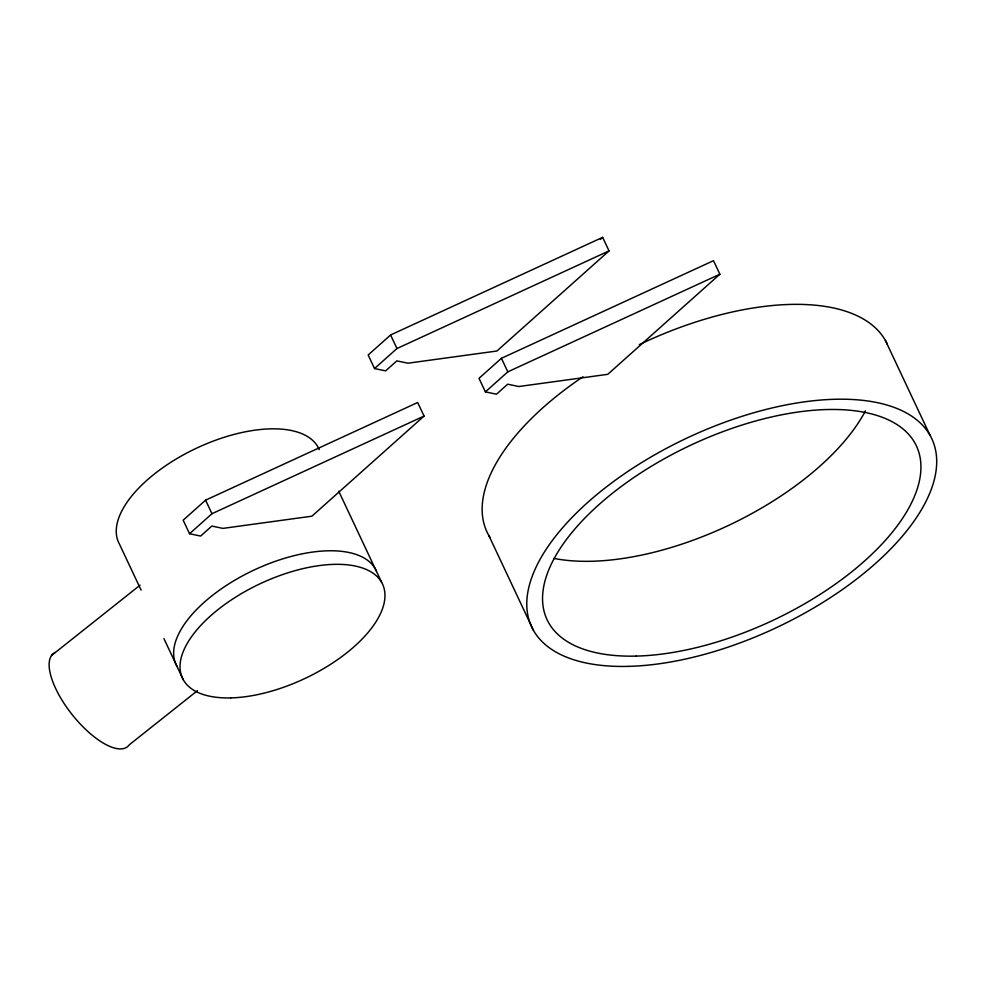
<?xml version="1.0" encoding="UTF-8"?>
<svg xmlns="http://www.w3.org/2000/svg" width="986" height="986" viewBox="0 0 986 986"><rect width="100%" height="100%" fill="white"/><g stroke="black" fill="none" stroke-linecap="round" stroke-linejoin="round"><path stroke-width="1.48" d="M205.593 500.161L183.174 520.177L189.546 533.734L200.626 536.064L211.842 526.056L222.922 528.385L311.921 516.183L424.042 416.08L417.67 402.522L205.593 500.161L211.965 513.706L189.546 533.734M390.579 334.981L368.16 354.997L374.532 368.554L385.625 370.884L396.828 360.876L407.921 363.205L496.919 351.004L609.028 250.9L602.656 237.343L390.579 334.981L396.964 348.526L374.532 368.554M600.363 239.388L602.656 237.343M501.43 358.3L479.011 378.328L485.383 391.873L496.476 394.203L507.691 384.195L518.772 386.524L607.77 374.323L719.879 274.219L713.507 260.674L501.43 358.3L507.815 371.845L485.383 391.873M51.592 655.456L140.037 585.191M197.422 690.681L129.289 744.8A59.53 23.331 51.5 0 1 72.718 715.331A59.53 23.331 51.5 0 1 55.068 652.473M396.964 348.526L609.028 250.9M507.815 371.845L719.879 274.219M211.965 513.706L424.042 416.08M885.391 340.429L930.02 435.27M488.834 535.521L533.463 630.362M319.181 449.641L317.874 446.868A110.543 52.406 -25.2 0 0 192.775 449.973A110.543 52.406 -25.2 0 0 119.602 544.42L141.109 590.146M338.74 491.213L381.631 582.356M163.935 638.645L183.359 679.909M176.975 666.351A110.543 52.406 -25.2 0 1 252.736 570.66A110.543 52.406 -25.2 0 1 376.467 571.251M865.449 410.854A204.077 96.751 -25.2 0 1 553.898 558.384M490.325 537.986A221.086 104.812 -25.2 0 1 583.009 376.763M639.248 344.669A221.086 104.812 -25.2 0 1 887.351 344.262M230.749 697.903A110.543 52.406 -25.2 0 0 384.971 595.84A110.543 52.406 -25.2 0 0 231.759 599.648A110.543 52.406 -25.2 0 0 230.749 697.903M636.216 656.097A204.077 96.751 -25.2 0 0 920.936 467.66A204.077 96.751 -25.2 0 0 638.065 474.697A204.077 96.751 -25.2 0 0 636.216 656.097M628.255 666.376A221.086 104.812 -25.2 0 0 936.7 462.237A221.086 104.812 -25.2 0 0 630.264 469.854A221.086 104.812 -25.2 0 0 628.255 666.376"/></g></svg>
